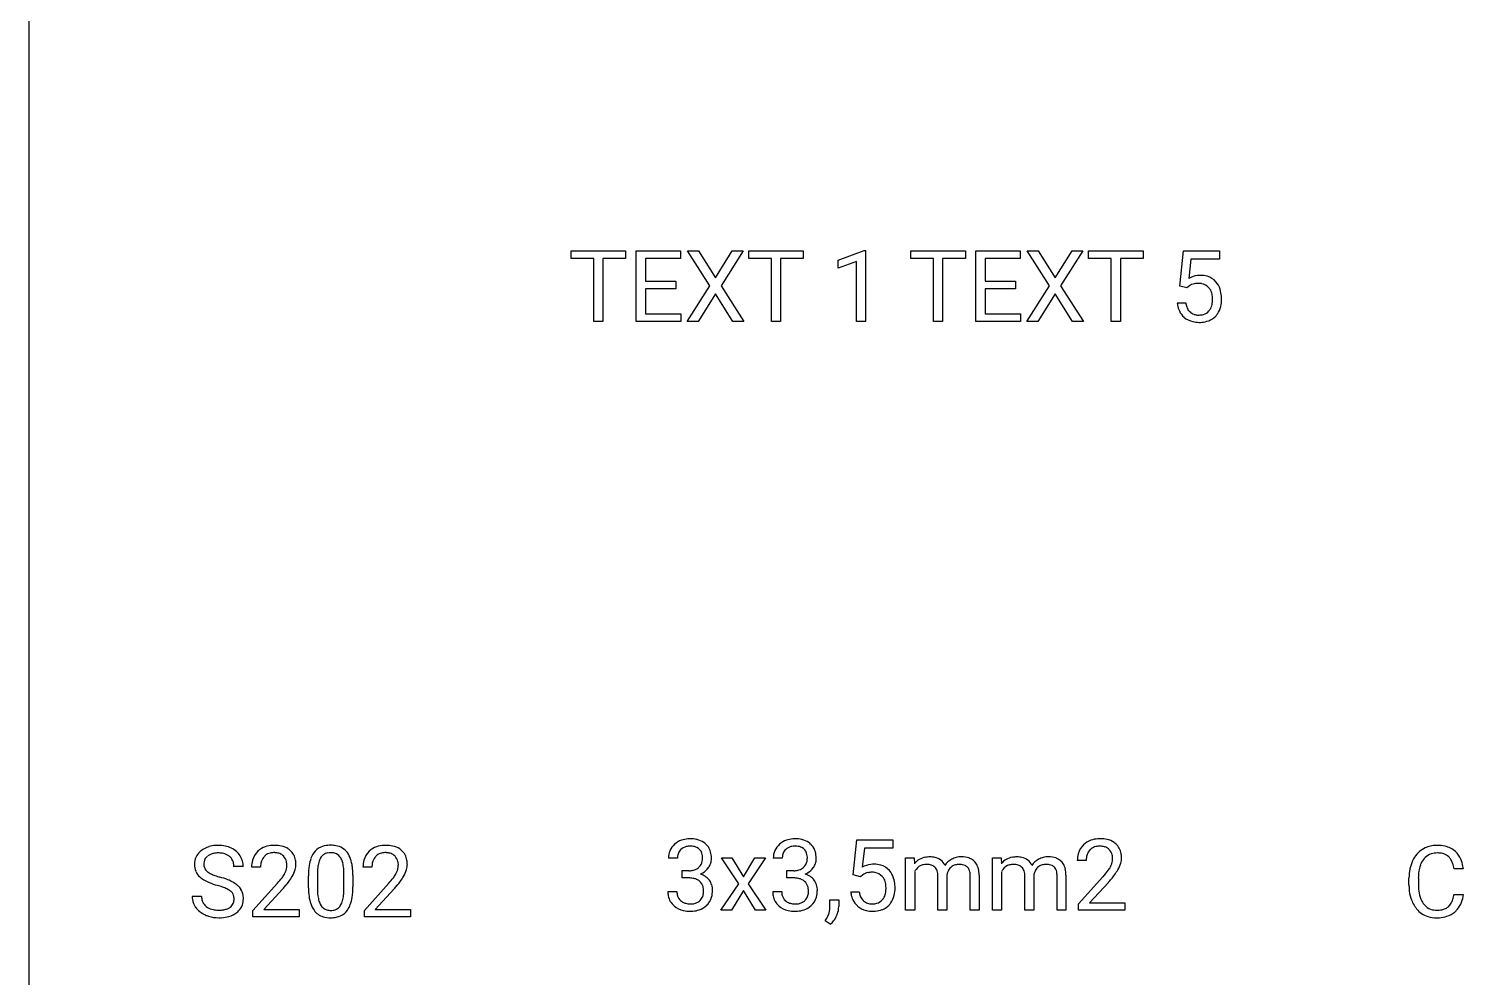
# Model space of a CAD drawing. Header units: metres. Extents: x 0 to 1062, y -1350 to 150.
# Drawn here: x 0 to 144.7, y -594.7 to -499 of the extents above; entities that cross this region are included whole.
import ezdxf

# ---------------------------------------------------------------- set-up
doc = ezdxf.new("R2010")
doc.units = ezdxf.units.M

msp = doc.modelspace()

# ---------------------------------------------------------------- linework, layer by layer
for p, q in [((0, -450), (0, -600)), ((54.7, -522.19), (54.7, -521.41)), ((54.7, -521.41), (60.2, -521.41)), ((56.98, -522.19), (54.7, -522.19)), ((56.98, -528.52), (56.98, -522.19)), ((60.2, -522.19), (57.91, -522.19)), ((57.91, -522.19), (57.91, -528.52)), ((60.2, -521.41), (60.2, -522.19)), ((61.25, -528.52), (61.25, -521.41)), ((61.25, -521.41), (65.72, -521.41)), ((65.72, -522.19), (62.19, -522.19)), ((62.19, -522.19), (62.19, -524.47)), ((65.72, -521.41), (65.72, -522.19)), ((68.69, -524.94), (66.44, -521.41)), ((66.44, -521.41), (67.54, -521.41)), ((67.54, -521.41), (69.26, -524.14)), ((69.26, -524.14), (70.96, -521.41)), ((72.06, -521.41), (69.82, -524.94)), ((70.96, -521.41), (72.06, -521.41)), ((72.62, -522.19), (72.62, -521.41)), ((72.62, -521.41), (78.12, -521.41)), ((74.9, -522.19), (72.62, -522.19)), ((74.9, -528.52), (74.9, -522.19)), ((78.12, -522.19), (75.83, -522.19)), ((75.83, -522.19), (75.83, -528.52)), ((78.12, -521.41), (78.12, -522.19)), ((81.65, -522.35), (84.24, -521.38)), ((84.24, -521.38), (84.38, -521.38)), ((84.38, -521.38), (84.38, -528.52)), ((88.96, -522.19), (88.96, -521.41)), ((88.96, -521.41), (94.46, -521.41)), ((91.24, -522.19), (88.96, -522.19)), ((91.24, -528.52), (91.24, -522.19)), ((94.46, -522.19), (92.17, -522.19)), ((92.17, -522.19), (92.17, -528.52)), ((94.46, -521.41), (94.46, -522.19)), ((95.51, -528.52), (95.51, -521.41)), ((95.51, -521.41), (99.98, -521.41)), ((99.98, -522.19), (96.45, -522.19)), ((96.45, -522.19), (96.45, -524.47)), ((99.98, -521.41), (99.98, -522.19)), ((102.95, -524.94), (100.7, -521.41)), ((100.7, -521.41), (101.8, -521.41)), ((101.8, -521.41), (103.51, -524.14)), ((103.51, -524.14), (105.22, -521.41)), ((106.32, -521.41), (104.07, -524.94)), ((105.22, -521.41), (106.32, -521.41)), ((106.88, -522.19), (106.88, -521.41)), ((106.88, -521.41), (112.38, -521.41)), ((109.16, -522.19), (106.88, -522.19)), ((109.16, -528.52), (109.16, -522.19)), ((112.38, -522.19), (110.09, -522.19)), ((110.09, -522.19), (110.09, -528.52)), ((112.38, -521.41), (112.38, -522.19)), ((116.09, -524.96), (116.45, -521.41)), ((116.45, -521.41), (120.09, -521.41)), ((117.21, -522.25), (117, -524.19)), ((120.09, -522.25), (117.21, -522.25)), ((120.09, -521.41), (120.09, -522.25)), ((81.65, -523.17), (81.65, -522.35)), ((83.47, -522.5), (81.65, -523.17)), ((83.47, -528.52), (83.47, -522.5)), ((62.19, -524.47), (65.27, -524.47)), ((65.27, -524.47), (65.27, -525.24)), ((66.39, -528.52), (68.69, -524.94)), ((69.82, -524.94), (72.12, -528.52)), ((96.45, -524.47), (99.53, -524.47)), ((99.53, -524.47), (99.53, -525.24)), ((100.65, -528.52), (102.95, -524.94)), ((104.07, -524.94), (106.37, -528.52)), ((116.81, -525.14), (116.09, -524.96)), ((117.05, -524.95), (116.81, -525.14)), ((65.27, -525.24), (62.19, -525.24)), ((62.19, -525.24), (62.19, -527.76)), ((69.26, -525.75), (67.5, -528.52)), ((71, -528.52), (69.26, -525.75)), ((99.53, -525.24), (96.45, -525.24)), ((96.45, -525.24), (96.45, -527.76)), ((103.51, -525.75), (101.76, -528.52)), ((105.26, -528.52), (103.51, -525.75)), ((62.19, -527.76), (65.77, -527.76)), ((65.77, -527.76), (65.77, -528.52)), ((96.45, -527.76), (100.03, -527.76)), ((100.03, -527.76), (100.03, -528.52)), ((115.83, -526.65), (116.69, -526.65)), ((57.91, -528.52), (56.98, -528.52)), ((65.77, -528.52), (61.25, -528.52)), ((67.5, -528.52), (66.39, -528.52)), ((72.12, -528.52), (71, -528.52)), ((75.83, -528.52), (74.9, -528.52)), ((84.38, -528.52), (83.47, -528.52)), ((92.17, -528.52), (91.24, -528.52)), ((100.03, -528.52), (95.51, -528.52)), ((101.76, -528.52), (100.65, -528.52)), ((106.37, -528.52), (105.26, -528.52)), ((110.09, -528.52), (109.16, -528.52)), ((83.15, -584.33), (83.52, -580.79)), ((83.52, -580.79), (87.16, -580.79)), ((87.16, -580.79), (87.16, -581.62)), ((65.42, -582.65), (64.52, -582.65)), ((71.6, -585.22), (69.87, -582.61)), ((69.87, -582.61), (70.91, -582.61)), ((70.91, -582.61), (72.07, -584.54)), ((72.07, -584.54), (73.24, -582.61)), ((74.3, -582.61), (72.57, -585.22)), ((73.24, -582.61), (74.3, -582.61)), ((76, -582.65), (75.09, -582.65)), ((84.28, -581.62), (84.07, -583.56)), ((87.16, -581.62), (84.28, -581.62)), ((88.44, -587.9), (88.44, -582.61)), ((88.44, -582.61), (89.3, -582.61)), ((89.3, -582.61), (89.32, -583.2)), ((97.21, -587.9), (97.21, -582.61)), ((97.21, -582.61), (98.06, -582.61)), ((98.06, -582.61), (98.09, -583.2)), ((106.65, -582.88), (105.75, -582.88)), ((21.64, -583.5), (20.7, -583.5)), ((23.39, -583.54), (22.49, -583.54)), ((28.21, -585.64), (28.21, -584.44)), ((29.11, -584.22), (29.11, -585.66)), ((31.79, -585.77), (31.79, -584.29)), ((32.7, -584.35), (32.7, -585.52)), ((34.62, -583.54), (33.72, -583.54)), ((65.9, -583.9), (66.58, -583.9)), ((65.9, -584.64), (65.9, -583.9)), ((76.47, -583.9), (77.15, -583.9)), ((76.47, -584.64), (76.47, -583.9)), ((83.88, -584.52), (83.15, -584.33)), ((84.12, -584.32), (83.88, -584.52)), ((89.35, -584.04), (89.35, -587.9)), ((91.69, -587.9), (91.69, -584.43)), ((92.6, -584.39), (92.6, -587.9)), ((94.95, -587.9), (94.95, -584.41)), ((95.85, -584.36), (95.85, -587.9)), ((98.11, -584.04), (98.11, -587.9)), ((100.45, -587.9), (100.45, -584.43)), ((101.36, -584.39), (101.36, -587.9)), ((103.71, -587.9), (103.71, -584.41)), ((104.61, -584.36), (104.61, -587.9)), ((144.68, -583.73), (143.74, -583.73)), ((22.62, -587.91), (25.08, -585.17)), ((25.62, -585.75), (23.71, -587.82)), ((33.85, -587.91), (36.31, -585.17)), ((36.85, -585.75), (34.94, -587.82)), ((66.58, -584.64), (65.9, -584.64)), ((69.81, -587.9), (71.6, -585.22)), ((72.08, -585.92), (70.86, -587.9)), ((73.31, -587.9), (72.08, -585.92)), ((72.57, -585.22), (74.35, -587.9)), ((77.15, -584.64), (76.47, -584.64)), ((105.88, -587.25), (108.34, -584.51)), ((108.88, -585.09), (106.97, -587.16)), ((139.2, -585.33), (139.2, -584.65)), ((140.15, -584.67), (140.15, -585.36)), ((16.49, -586.49), (17.43, -586.49)), ((64.46, -586.02), (65.37, -586.02)), ((75.03, -586.02), (75.94, -586.02)), ((80.81, -587.64), (80.81, -586.83)), ((80.81, -586.83), (81.69, -586.83)), ((81.69, -586.83), (81.69, -587.53)), ((82.9, -586.03), (83.75, -586.03)), ((105.88, -587.9), (105.88, -587.25)), ((106.97, -587.16), (110.54, -587.16)), ((110.54, -587.16), (110.54, -587.9)), ((143.74, -586.3), (144.68, -586.3)), ((22.62, -588.55), (22.62, -587.91)), ((27.28, -588.55), (22.62, -588.55)), ((23.71, -587.82), (27.28, -587.82)), ((27.28, -587.82), (27.28, -588.55)), ((33.85, -588.55), (33.85, -587.91)), ((38.51, -588.55), (33.85, -588.55)), ((34.94, -587.82), (38.51, -587.82)), ((38.51, -587.82), (38.51, -588.55)), ((70.86, -587.9), (69.81, -587.9)), ((74.35, -587.9), (73.31, -587.9)), ((89.35, -587.9), (88.44, -587.9)), ((92.6, -587.9), (91.69, -587.9)), ((95.85, -587.9), (94.95, -587.9)), ((98.11, -587.9), (97.21, -587.9)), ((101.36, -587.9), (100.45, -587.9)), ((104.61, -587.9), (103.71, -587.9)), ((110.54, -587.9), (105.88, -587.9)), ((80.84, -589.31), (80.33, -588.96))]:
    msp.add_line(p, q)
for centre, radius, start, end in [((118.12, -526.1), 2.21, 96.5934, 120.3494), ((117.7, -525.81), 1.08, 112.8903, 127.3219), ((117.83, -526.12), 1.42, 100.7451, 112.8151), ((117.96, -526.81), 2.12, 89.5776, 100.6312), ((118.18, -526.54), 2.66, 89.9156, 96.8935), ((117.98, -526.36), 1.67, 79.6849, 90.2352), ((118.21, -526.26), 2.38, 74.1679, 90.5368), ((118.07, -525.96), 1.26, 41.5762, 80.1308), ((118.35, -525.73), 1.83, 41.3103, 73.9507), ((117.97, -526.06), 1.4, 34.5375, 41.9472), ((118.14, -525.92), 2.12, 17.7378, 41.4122), ((117.88, -526.11), 1.51, 12.9794, 34.1925), ((117.23, -526.33), 2.16, -16.3392, -3.1048), ((117.27, -526.25), 2.12, -0.4468, 13.0284), ((116.45, -526.27), 2.94, -3.5369, 0.0475), ((117.37, -526.17), 2.92, 3.47, 17.7593), ((117.06, -526.28), 3.24, -13.0447, 0.4896), ((116.42, -526.25), 3.88, -0.0495, 3.888), ((118.75, -526.39), 2.93, -174.9109, -170.4845), ((118.13, -526.51), 2.3, -170.8583, -155.2291), ((117.75, -526.68), 1.88, -155.017, -131.1714), ((118.63, -526.4), 1.96, -172.7156, -160.2165), ((117.99, -526.64), 1.28, -160.4037, -139.6121), ((117.85, -526.75), 1.1, -139.0852, -131.4217), ((117.89, -526.69), 1.17, -131.2758, -108.1216), ((118.01, -526.35), 1.54, -108.0685, -93.6128), ((118.05, -525.89), 1.99, -93.9966, -89.9522), ((118.06, -526.4), 1.48, -90.5796, -73.5789), ((118.15, -526.73), 1.14, -73.275, -39.3994), ((118.34, -526.7), 1.88, -69.439, -43.1582), ((117.93, -526.54), 1.44, -39.3705, -16.1409), ((118.26, -526.63), 1.98, -43.1841, -35.3691), ((118.08, -526.53), 2.19, -34.9299, -12.9398), ((117.85, -526.56), 2.04, -131.0741, -102.986), ((118.03, -525.82), 2.8, -103.1557, -89.5859), ((118.05, -525.32), 3.3, -90.0602, -85.5664), ((118.14, -526.15), 2.46, -86.0508, -69.6335), ((18.83, -583.68), 2.29, 107.0797, 129.0888), ((19.05, -584.39), 3.04, 93.4374, 107.0831), ((19.13, -585.27), 3.92, 89.9563, 93.7926), ((19.15, -584.61), 3.26, 78.0399, 90.2891), ((19.27, -584.01), 2.65, 63.8577, 77.9436), ((24.54, -583.44), 2.06, 109.3993, 133.7311), ((24.73, -583.99), 2.64, 93.838, 109.2571), ((24.81, -584.79), 3.44, 89.9476, 94.2489), ((24.83, -584.36), 3.01, 77.3427, 90.4709), ((25.05, -583.4), 2.03, 56.0713, 77.4694), ((30.13, -583.08), 1.69, 113.9045, 144.8711), ((30.34, -583.59), 2.24, 94.2783, 113.4357), ((30.44, -584.53), 3.19, 89.919, 94.9543), ((30.47, -584.3), 2.96, 79.8808, 90.3219), ((30.65, -583.34), 1.98, 59.7342, 80.2344), ((35.77, -583.44), 2.06, 109.3993, 133.7311), ((35.96, -583.99), 2.64, 93.838, 109.2571), ((36.04, -584.79), 3.44, 89.9476, 94.2489), ((36.06, -584.36), 3.01, 77.3427, 90.4709), ((36.28, -583.4), 2.03, 56.0713, 77.4694), ((66.37, -582.64), 1.86, 131.5241, 155.8625), ((66.53, -582.78), 2.07, 109.4923, 132.2591), ((66.57, -582.61), 1.16, 103.4748, 133.5694), ((66.65, -583.14), 2.44, 94.0186, 109.2749), ((66.7, -583.09), 1.66, 89.5225, 103.6892), ((66.71, -583.73), 3.04, 89.9538, 94.3439), ((66.73, -583.7), 3.01, 77.1833, 90.4936), ((66.71, -583.62), 2.19, 84.9801, 90.1027), ((66.81, -582.82), 1.38, 64.9824, 85.9768), ((66.99, -582.4), 0.93, 16.7478, 64.0965), ((66.96, -582.71), 1.99, 55.4019, 77.3239), ((67.08, -582.52), 1.77, 47.0236, 54.9155), ((67.14, -582.46), 1.69, 20.8442, 47.0924), ((76.94, -582.64), 1.86, 131.5241, 155.8625), ((77.1, -582.78), 2.07, 109.4923, 132.2591), ((77.14, -582.61), 1.16, 103.4748, 133.5694), ((77.22, -583.14), 2.44, 94.0186, 109.2749), ((77.27, -583.09), 1.66, 89.5225, 103.6892), ((77.28, -583.73), 3.04, 89.9538, 94.3439), ((77.31, -583.7), 3.01, 77.1833, 90.4936), ((77.28, -583.62), 2.19, 84.9801, 90.1027), ((77.38, -582.82), 1.38, 64.9824, 85.9768), ((77.56, -582.4), 0.93, 16.7478, 64.0965), ((77.54, -582.71), 1.99, 55.4019, 77.3239), ((77.65, -582.52), 1.77, 47.0236, 54.9155), ((77.71, -582.46), 1.69, 20.8442, 47.0924), ((107.74, -582.72), 1.97, 133.4629, 164.4994), ((107.8, -582.78), 2.06, 109.3993, 133.7311), ((107.99, -583.33), 2.64, 93.838, 109.2571), ((107.91, -582.7), 1.26, 103.7449, 127.1517), ((108.05, -583.3), 1.87, 89.4583, 103.8184), ((108.07, -584.13), 3.44, 89.9476, 94.2489), ((108.1, -583.7), 3.01, 77.3427, 90.4709), ((108.07, -583.08), 1.64, 85.2826, 90.0571), ((108.11, -582.72), 1.28, 68.7646, 85.6884), ((108.18, -582.53), 1.09, 43.1432, 68.4156), ((108.32, -582.74), 2.03, 56.0713, 77.4694), ((108.43, -582.55), 1.81, 47.9297, 55.6151), ((108.51, -582.47), 1.69, 9.7854, 48.2551), ((141.96, -584.03), 2.67, 96.6493, 121.5873), ((142.06, -584.68), 3.33, 89.9018, 97.0512), ((142.09, -584.64), 3.29, 76.6395, 90.4587), ((142.33, -583.67), 2.29, 47.4839, 76.8845), ((18.45, -583.26), 1.74, 154.6149, 180.7042), ((18.46, -583.29), 1.76, 134.4983, 153.9113), ((18.75, -583.57), 2.16, 129.2258, 134.8483), ((18.96, -583.27), 1.3, 168.9033, 180.2772), ((18.64, -583.2), 0.974, 127.4939, 169.2564), ((18.81, -583.39), 1.23, 113.1895, 127.9561), ((18.96, -583.76), 1.62, 100.8318, 113.111), ((19.11, -584.58), 2.46, 89.5629, 100.7169), ((19.13, -584.9), 2.78, 86.3129, 90.0517), ((19.2, -584.14), 2.02, 72.8628, 86.7842), ((19.4, -583.49), 1.33, 48.5279, 73.0391), ((19.5, -583.37), 1.18, 15.3825, 48.2092), ((19.42, -583.72), 2.32, 48.953, 64.0482), ((19.6, -583.5), 2.04, 32.2818, 48.739), ((19.64, -583.49), 2, -0.3493, 32.613), ((24.99, -583.52), 2.51, 164.6898, 180.4794), ((24.47, -583.38), 1.97, 133.4629, 164.4994), ((25.1, -583.48), 1.71, 161.2165, 176.3918), ((24.65, -583.33), 1.23, 135.9423, 161.1924), ((24.6, -583.29), 1.16, 127.5802, 135.7627), ((24.64, -583.36), 1.26, 103.7449, 127.1517), ((24.79, -583.95), 1.87, 89.4583, 103.8184), ((24.81, -583.73), 1.64, 85.2826, 90.0571), ((24.85, -583.38), 1.28, 68.7646, 85.6884), ((24.92, -583.19), 1.09, 43.1432, 68.4156), ((24.85, -583.27), 1.19, 14.3635, 43.5045), ((24.51, -583.35), 1.53, -0.4249, 14.3017), ((25.17, -583.21), 1.81, 47.9297, 55.6151), ((25.25, -583.13), 1.69, 9.7854, 48.2551), ((24.7, -583.24), 2.25, -0.2347, 10.2587), ((32.06, -583.95), 3.82, 160.3049, 171.3303), ((30.68, -583.45), 2.35, 145.1146, 160.3691), ((31.04, -583.55), 1.85, 149.6234, 165.4259), ((30.35, -583.15), 1.06, 125.8471, 149.3151), ((30.34, -583.17), 1.07, 101.6851, 125.0627), ((30.44, -583.61), 1.52, 89.6223, 101.9167), ((30.45, -583.77), 1.68, 84.3403, 90.0926), ((30.51, -583.3), 1.21, 63.4356, 85.0199), ((30.57, -583.15), 1.05, 30.7009, 62.4934), ((30.01, -583.48), 1.7, 16.4173, 30.7965), ((28.63, -583.9), 3.14, 7.0754, 16.6026), ((30.79, -583.07), 1.67, 36.1874, 59.1551), ((30.21, -583.46), 2.37, 17.6061, 35.6109), ((28.58, -584.01), 4.09, 7.5233, 17.9382), ((36.22, -583.52), 2.51, 164.6898, 180.4794), ((35.7, -583.38), 1.97, 133.4629, 164.4994), ((36.33, -583.48), 1.71, 161.2165, 176.3918), ((35.88, -583.33), 1.23, 135.9423, 161.1924), ((35.83, -583.29), 1.16, 127.5802, 135.7627), ((35.88, -583.36), 1.26, 103.7449, 127.1517), ((36.02, -583.95), 1.87, 89.4583, 103.8184), ((36.04, -583.73), 1.64, 85.2826, 90.0571), ((36.08, -583.38), 1.28, 68.7646, 85.6884), ((36.15, -583.19), 1.09, 43.1432, 68.4156), ((36.08, -583.27), 1.19, 14.3635, 43.5045), ((35.75, -583.35), 1.53, -0.4249, 14.3017), ((36.4, -583.21), 1.81, 47.9297, 55.6151), ((36.48, -583.13), 1.69, 9.7854, 48.2551), ((35.93, -583.24), 2.25, -0.2347, 10.2587), ((66.42, -582.63), 1.9, 156.7254, 180.6895), ((67.05, -582.65), 1.62, 175.3005, 180.056), ((66.7, -582.61), 1.27, 158.8914, 175.6954), ((66.52, -582.55), 1.08, 133.5328, 158.5491), ((66.88, -582.77), 1.06, -48.425, -9.5404), ((66.22, -582.65), 1.74, -1.0476, 17.2451), ((66.49, -582.69), 1.46, -10.1534, 0.2425), ((66.68, -582.62), 2.17, 4.0223, 20.6137), ((67.43, -582.7), 1.43, -18.6386, -0.0375), ((65.96, -582.7), 2.9, -0.0603, 4.499), ((76.99, -582.63), 1.9, 156.7254, 180.6895), ((77.27, -582.61), 1.27, 158.8914, 175.6954), ((77.62, -582.65), 1.62, 175.3005, 180.056), ((77.09, -582.55), 1.08, 133.5328, 158.5491), ((77.45, -582.77), 1.06, -48.425, -9.5404), ((76.79, -582.65), 1.74, -1.0476, 17.2451), ((77.06, -582.69), 1.46, -10.1534, 0.2425), ((77.25, -582.62), 2.17, 4.0223, 20.6137), ((78, -582.7), 1.43, -18.6386, -0.0375), ((76.53, -582.7), 2.9, -0.0603, 4.499), ((90.76, -584.39), 1.87, 100.3147, 140.1566), ((90.88, -584.98), 2.46, 89.7492, 100.6868), ((90.91, -584.81), 2.29, 77.6386, 90.4719), ((91.09, -584.01), 1.47, 52.0491, 78.0346), ((91.1, -583.95), 1.43, 24.4324, 50.9273), ((94.04, -584.51), 2, 118.576, 145.1954), ((93.94, -584.31), 1.78, 102.9387, 118.8207), ((94.07, -584.86), 2.35, 89.6091, 102.8285), ((94.12, -584.81), 2.3, 71.7698, 91.0655), ((94.42, -583.91), 1.34, 30.0284, 71.7493), ((99.52, -584.39), 1.87, 100.3147, 140.1566), ((99.64, -584.98), 2.46, 89.7492, 100.6868), ((99.67, -584.81), 2.29, 77.6386, 90.4719), ((99.86, -584.01), 1.47, 52.0491, 78.0346), ((99.86, -583.95), 1.43, 24.4324, 50.9273), ((102.81, -584.51), 2, 118.576, 145.1954), ((102.71, -584.31), 1.78, 102.9387, 118.8207), ((102.83, -584.86), 2.35, 89.6091, 102.8285), ((102.89, -584.81), 2.3, 71.7698, 91.0655), ((103.19, -583.91), 1.34, 30.0284, 71.7493), ((108.26, -582.86), 2.51, 164.6898, 180.4794), ((108.96, -582.88), 2.31, 175.9224, 180.0552), ((108.36, -582.82), 1.71, 161.2165, 176.3918), ((107.91, -582.67), 1.23, 135.9423, 161.1924), ((107.86, -582.63), 1.16, 127.5802, 135.7627), ((108.11, -582.61), 1.19, 14.3635, 43.5045), ((107.59, -582.68), 1.72, -28.5611, -7.5167), ((107.78, -582.69), 1.53, -0.4249, 14.3017), ((107.68, -582.7), 1.63, -7.2295, 0.0186), ((108.25, -582.57), 1.97, -16.7689, -0.5227), ((107.96, -582.58), 2.25, -0.2347, 10.2587), ((142.79, -584.41), 3.56, 155.0047, 168.7728), ((142.16, -584.11), 2.87, 139.314, 155.1464), ((141.88, -583.89), 2.51, 121.7667, 139.0646), ((142.37, -584.08), 2.15, 142.8957, 160.4662), ((142.11, -583.89), 1.83, 134.5514, 142.5571), ((141.94, -583.72), 1.59, 108.188, 134.6933), ((142.04, -584.08), 1.96, 89.3931, 107.7585), ((142.07, -584.71), 2.59, 86.1178, 90.0533), ((142.13, -584.02), 1.9, 72.0488, 86.5864), ((142.31, -583.47), 1.32, 47.285, 72.1221), ((142.3, -583.46), 1.32, 30.7096, 46.5795), ((141.78, -583.76), 1.92, 18.3444, 30.674), ((142.3, -583.69), 2.33, 24.154, 47.158), ((141.71, -583.95), 2.97, 9.4399, 24.0598), ((18.39, -583.3), 1.68, 179.3743, 203.3637), ((18.39, -583.28), 1.69, -155.7992, -131.9621), ((18.54, -583.28), 0.878, 179.3637, 220.2148), ((18.76, -583.11), 1.16, -140.1148, -128.9012), ((19.2, -582.52), 1.89, -128.2105, -115.7328), ((20.11, -580.71), 3.91, -116.1895, -109.7889), ((21.14, -577.89), 6.92, -109.8885, -105.513), ((19.08, -583.49), 1.62, -0.5529, 15.3362), ((25.69, -583.54), 2.31, 175.9224, 180.0552), ((22.26, -582.12), 4.13, -37.1463, -31.3391), ((23.74, -583.04), 2.37, -30.9941, -28.2007), ((24.33, -583.34), 1.72, -28.5611, -7.5167), ((21.2, -581.37), 6.21, -40.6727, -30.0526), ((24.41, -583.36), 1.63, -7.2295, 0.0186), ((23.77, -582.86), 3.24, -29.9823, -16.869), ((24.98, -583.23), 1.97, -16.7689, -0.5227), ((34.94, -584.39), 6.73, 171.3605, 180.4314), ((34.97, -584.25), 5.86, 173.626, 179.7295), ((32.56, -583.97), 3.43, 165.0175, 173.7342), ((25.85, -584.25), 5.94, -0.3813, 7.0913), ((25.84, -584.38), 6.86, 0.2523, 7.6309), ((36.93, -583.54), 2.31, 175.9224, 180.0552), ((33.49, -582.12), 4.13, -37.1463, -31.3391), ((34.97, -583.04), 2.37, -30.9941, -28.2007), ((35.56, -583.34), 1.72, -28.5611, -7.5167), ((32.43, -581.37), 6.21, -40.6727, -30.0526), ((35.64, -583.36), 1.63, -7.2295, 0.0186), ((35, -582.86), 3.24, -29.9823, -16.869), ((36.22, -583.23), 1.97, -16.7689, -0.5227), ((66.57, -581.88), 2.03, -89.5828, -76.9872), ((66.73, -582.55), 1.34, -77.1573, -56.3541), ((66.82, -582.7), 1.16, -55.8505, -48.2326), ((66.96, -582.36), 2.04, -67.545, -59.8681), ((67.16, -586.15), 1.98, 56.2745, 72.9348), ((67.1, -582.59), 1.77, -60.0327, -34.5866), ((67.37, -585.82), 1.59, 36.7001, 55.9859), ((67.12, -582.59), 1.76, -35.1102, -18.9028), ((77.14, -581.88), 2.03, -89.5828, -76.9872), ((77.3, -582.55), 1.34, -77.1573, -56.3541), ((77.39, -582.7), 1.16, -55.8505, -48.2326), ((77.53, -582.36), 2.04, -67.545, -59.8681), ((77.73, -586.15), 1.98, 56.2745, 72.9348), ((77.67, -582.59), 1.77, -60.0327, -34.5866), ((77.94, -585.82), 1.59, 36.7001, 55.9859), ((77.69, -582.59), 1.76, -35.1102, -18.9028), ((85.18, -585.47), 2.21, 96.5934, 120.3494), ((84.77, -585.18), 1.08, 112.8903, 127.3219), ((84.9, -585.49), 1.42, 100.7451, 112.8151), ((85.03, -586.19), 2.12, 89.5776, 100.6312), ((85.25, -585.91), 2.66, 89.9156, 96.8935), ((85.05, -585.73), 1.67, 79.6849, 90.2352), ((85.28, -585.63), 2.38, 74.1679, 90.5368), ((85.13, -585.33), 1.26, 41.5762, 80.1308), ((85.42, -585.1), 1.83, 41.3103, 73.9507), ((85.04, -585.43), 1.4, 34.5375, 41.9472), ((85.21, -585.29), 2.12, 17.7378, 41.4122), ((90.67, -584.6), 1.44, 145.15, 156.9011), ((90.41, -584.42), 1.12, 103.2507, 145.2633), ((90.55, -584.95), 1.67, 89.4977, 103.6889), ((90.59, -584.85), 1.57, 73.6234, 90.9303), ((90.77, -584.22), 0.909, 48.5718, 73.4638), ((90.77, -584.19), 0.891, 16.9411, 47.2709), ((90.06, -584.4), 1.63, -1.0348, 16.955), ((94.23, -584.56), 1.64, 169.6382, 174.0077), ((93.92, -584.5), 1.32, 154.8037, 169.9564), ((93.73, -584.42), 1.12, 132.0197, 154.5908), ((93.74, -584.41), 1.12, 104.1018, 132.2478), ((93.81, -584.7), 1.42, 89.609, 104.0282), ((93.83, -585.3), 2.02, 80.5344, 90.4335), ((93.98, -584.47), 1.17, 66.4323, 80.6559), ((94.15, -584.07), 0.736, 43.25, 66.571), ((94.08, -584.12), 0.825, 25.3306, 42.396), ((93.79, -584.25), 1.14, 11.4675, 25.2189), ((93.08, -584.39), 1.87, -0.5371, 11.3469), ((94.03, -584.12), 1.79, 12.5337, 29.6219), ((92.89, -584.37), 2.96, 0.3768, 12.5853), ((99.43, -584.6), 1.44, 145.15, 156.9011), ((99.17, -584.42), 1.12, 103.2507, 145.2633), ((99.31, -584.95), 1.67, 89.4977, 103.6889), ((99.35, -584.85), 1.57, 73.6234, 90.9303), ((99.53, -584.22), 0.909, 48.5718, 73.4638), ((99.53, -584.19), 0.891, 16.9411, 47.2709), ((98.83, -584.4), 1.63, -1.0348, 16.955), ((102.99, -584.56), 1.64, 169.6382, 174.0077), ((102.68, -584.5), 1.32, 154.8037, 169.9564), ((102.5, -584.42), 1.12, 132.0197, 154.5908), ((102.5, -584.41), 1.12, 104.1018, 132.2478), ((102.57, -584.7), 1.42, 89.609, 104.0282), ((102.6, -585.3), 2.02, 80.5344, 90.4335), ((102.74, -584.47), 1.17, 66.4323, 80.6559), ((102.92, -584.07), 0.736, 43.25, 66.571), ((102.84, -584.12), 0.825, 25.3306, 42.396), ((102.56, -584.25), 1.14, 11.4675, 25.2189), ((101.84, -584.39), 1.87, -0.5371, 11.3469), ((102.8, -584.12), 1.79, 12.5337, 29.6219), ((101.65, -584.37), 2.96, 0.3768, 12.5853), ((101.49, -578.41), 9.18, -41.6897, -37.1461), ((105.52, -581.46), 4.13, -37.1463, -31.3391), ((107.01, -582.38), 2.37, -30.9941, -28.2007), ((104.46, -580.71), 6.21, -40.6727, -30.0526), ((107.03, -582.2), 3.24, -29.9823, -16.869), ((143.88, -584.62), 4.68, 168.8306, 180.3136), ((144.89, -584.65), 4.75, 171.6853, 180.2985), ((143.29, -584.41), 3.12, 160.3481, 171.7377), ((140.58, -584.16), 3.19, 7.7032, 18.2643), ((140.88, -584.11), 3.82, 5.6881, 9.8085), ((18.97, -582.65), 2.54, -132.1206, -120.6714), ((19.83, -581.21), 4.21, -120.7747, -112.6121), ((20.97, -578.47), 7.18, -112.5996, -105.7365), ((16.6, -593.83), 8.78, 70.3076, 74.0312), ((17.13, -592.39), 8.13, 68.7232, 74.593), ((18, -589.94), 4.65, 64.7273, 70.4191), ((19.16, -587.54), 1.98, 53.2108, 65.2985), ((18.6, -588.64), 4.1, 59.6526, 68.9169), ((19.39, -587.28), 2.52, 47.0674, 59.4501), ((19.89, -586.74), 1.79, 31.4338, 47.013), ((20.03, -586.64), 1.61, 14.177, 30.9944), ((18.23, -579.07), 9.18, -41.6897, -37.1461), ((18.41, -579.09), 9.81, -42.7398, -40.1353), ((34.83, -585.59), 6.62, -179.5379, -172.0299), ((34.96, -585.7), 5.85, 179.6245, 187.282), ((25.76, -585.71), 6.03, -6.5767, -0.5013), ((25.79, -585.57), 6.9, -8.5335, 0.4264), ((29.46, -579.07), 9.18, -41.6897, -37.1461), ((29.64, -579.09), 9.81, -42.7398, -40.1353), ((66.56, -587.18), 2.54, 80.1228, 89.5476), ((66.71, -586.34), 1.69, 67.7818, 80.1624), ((66.89, -585.9), 1.21, 49.2602, 67.8329), ((66.98, -585.78), 1.06, 14.7964, 48.8337), ((66.48, -585.92), 1.58, -0.6035, 14.9827), ((65.9, -585.93), 2.16, -4.0548, 0.0584), ((67.4, -585.79), 1.55, 16.751, 36.6134), ((67.01, -585.89), 1.96, -0.5437, 16.4445), ((66.59, -585.94), 2.37, -15.6572, 0.5353), ((77.13, -587.18), 2.54, 80.1228, 89.5476), ((77.28, -586.34), 1.69, 67.7818, 80.1624), ((77.46, -585.9), 1.21, 49.2602, 67.8329), ((77.55, -585.78), 1.06, 14.7964, 48.8337), ((77.05, -585.92), 1.58, -0.6035, 14.9827), ((76.47, -585.93), 2.16, -4.0548, 0.0584), ((77.97, -585.79), 1.55, 16.751, 36.6134), ((77.16, -585.94), 2.37, -15.6572, 0.5353), ((77.58, -585.89), 1.96, -0.5437, 16.4445), ((84.94, -585.48), 1.51, 12.9794, 34.1925), ((84.3, -585.71), 2.16, -16.3392, -3.1048), ((84.34, -585.62), 2.12, -0.4468, 13.0284), ((83.52, -585.64), 2.94, -3.5369, 0.0475), ((84.44, -585.54), 2.92, 3.47, 17.7593), ((84.13, -585.66), 3.24, -13.0447, 0.4896), ((83.49, -585.63), 3.88, -0.0495, 3.888), ((101.67, -578.43), 9.81, -42.7398, -40.1353), ((144.8, -585.34), 5.6, 179.9536, 183.7306), ((143.44, -585.45), 4.24, -176.6658, -162.9979), ((144.56, -585.39), 4.41, 179.6182, 190.0797), ((18.57, -586.5), 2.08, 179.9042, 188.2506), ((18.34, -586.53), 1.85, -171.8023, -144.5837), ((18.85, -586.51), 1.42, 179.4162, 197.6842), ((18.6, -586.58), 1.16, -161.8862, -135.7528), ((18.73, -586.46), 1.34, -135.9078, -128.0254), ((19.73, -586.79), 0.984, -53.321, -26.0203), ((19.8, -586.67), 0.906, 17.3592, 52.6281), ((19.7, -586.79), 1.01, -25.25, -5.2211), ((19.53, -586.74), 1.18, -0.6321, 16.9793), ((19.43, -586.76), 1.28, -5.6341, 0.0704), ((20.04, -586.82), 1.6, -45.1485, -19.0584), ((19.82, -586.77), 1.83, -18.5069, 0.5515), ((19.62, -586.73), 2.03, -0.403, 14.0069), ((32.32, -585.95), 4.09, -172.1182, -161.7654), ((30.81, -586.46), 2.49, -162.0305, -144.7377), ((32.33, -586.04), 3.19, -172.7199, -163.1688), ((31, -586.45), 1.8, -163.3154, -149.3269), ((30.44, -586.77), 1.16, -149.3512, -127.0543), ((29.91, -586.46), 1.81, -31.1132, -14.8036), ((28.32, -586.02), 3.46, -15.2599, -6.4575), ((30.18, -586.52), 2.39, -34.534, -19.3947), ((28.75, -586.02), 3.91, -19.4648, -8.5613), ((66.66, -586.03), 2.2, 179.7619, 190.8396), ((66.21, -586.12), 1.74, -169.3312, -130.1365), ((66.77, -586.03), 1.4, 179.4882, 195.5731), ((66.46, -586.11), 1.09, -164.2311, -132.3002), ((66.54, -586.03), 1.2, -132.487, -108.5724), ((66.67, -585.66), 1.59, -108.5063, -93.6627), ((66.71, -585.17), 2.08, -94.0728, -89.9494), ((66.73, -585.32), 1.94, -90.5457, -77.1922), ((66.87, -585.95), 1.29, -77.0037, -62.3965), ((66.98, -586.17), 1.05, -62.2119, -45.4862), ((66.95, -586.15), 1.08, -45.1232, -18.8574), ((66.49, -585.99), 1.57, -18.8839, -3.539), ((67.14, -586.08), 1.8, -48.3599, -15.8296), ((77.23, -586.03), 2.2, 179.7619, 190.8396), ((76.78, -586.12), 1.74, -169.3312, -130.1365), ((77.34, -586.03), 1.4, 179.4882, 195.5731), ((77.04, -586.11), 1.09, -164.2311, -132.3002), ((77.11, -586.03), 1.2, -132.487, -108.5724), ((77.24, -585.66), 1.59, -108.5063, -93.6627), ((77.28, -585.17), 2.08, -94.0728, -89.9494), ((77.3, -585.32), 1.94, -90.5457, -77.1922), ((77.44, -585.95), 1.29, -77.0037, -62.3965), ((77.55, -586.17), 1.05, -62.2119, -45.4862), ((77.52, -586.15), 1.08, -45.1232, -18.8574), ((77.07, -585.99), 1.57, -18.8839, -3.539), ((77.71, -586.08), 1.8, -48.3599, -15.8296), ((85.82, -585.77), 2.93, -174.9109, -170.4845), ((85.2, -585.88), 2.3, -170.8583, -155.2291), ((84.82, -586.05), 1.88, -155.017, -131.1714), ((85.7, -585.78), 1.96, -172.7156, -160.2165), ((85.06, -586.01), 1.28, -160.4037, -139.6121), ((84.92, -586.12), 1.1, -139.0852, -131.4217), ((84.96, -586.07), 1.17, -131.2758, -108.1216), ((85.07, -585.72), 1.54, -108.0685, -93.6128), ((85.12, -585.26), 1.99, -93.9966, -89.9522), ((85.13, -585.77), 1.48, -90.5796, -73.5789), ((85.22, -586.1), 1.14, -73.275, -39.3994), ((85.4, -586.08), 1.88, -69.439, -43.1582), ((85, -585.92), 1.44, -39.3705, -16.1409), ((85.33, -586.01), 1.98, -43.1841, -35.3691), ((85.15, -585.9), 2.19, -34.9299, -12.9398), ((142.3, -585.81), 3.03, -163.0662, -140.2573), ((142.95, -585.69), 2.77, -170.1907, -152.3426), ((142.41, -585.95), 2.18, -151.7537, -144.7791), ((141.98, -586.27), 1.64, -145.3023, -124.6662), ((142.37, -586.6), 1.24, -49.001, -28.765), ((141.67, -586.2), 2.04, -29.0168, -16.9362), ((140.35, -585.79), 3.42, -17.0455, -8.4914), ((142.25, -586.26), 2.39, -41.1069, -19.7868), ((141.35, -585.94), 3.35, -19.8225, -6.2187), ((18.52, -586.4), 2.07, -144.6855, -127.937), ((18.86, -585.97), 2.62, -127.772, -113.4577), ((19.12, -585.42), 3.23, -113.867, -107.7182), ((18.91, -586.22), 1.64, -127.6986, -105.7832), ((19.16, -585.24), 3.41, -107.5102, -89.6988), ((19.11, -585.51), 2.37, -105.9356, -93.1072), ((19.18, -584.74), 3.15, -93.4903, -89.9565), ((19.2, -585.09), 2.79, -90.442, -79.9751), ((19.18, -584.11), 4.54, -90.0428, -86.571), ((19.27, -585.24), 3.41, -86.9519, -74.3305), ((19.38, -586.12), 1.75, -79.888, -67.9565), ((19.57, -586.6), 1.24, -67.9159, -52.8879), ((19.57, -586.27), 2.33, -74.5051, -52.7919), ((19.79, -586.59), 1.95, -52.4431, -44.8333), ((30.18, -586.89), 1.73, -144.2752, -106.3989), ((30.43, -586.05), 2.61, -106.4234, -89.2619), ((30.36, -586.86), 1.04, -126.4303, -106.4901), ((30.45, -586.56), 1.35, -106.2029, -89.4379), ((30.48, -586.58), 1.33, -90.795, -70.9613), ((30.46, -585.53), 3.12, -90.0819, -84.9622), ((30.57, -586.44), 2.2, -85.6337, -66.2168), ((30.57, -586.89), 1.02, -70.4139, -40.6172), ((30.43, -586.76), 1.2, -40.7966, -31.9756), ((30.76, -586.92), 1.69, -65.6916, -34.7171), ((66.49, -585.81), 2.16, -130.5569, -102.6389), ((66.69, -584.96), 3.03, -102.8748, -89.5849), ((66.72, -584.66), 3.33, -90.0477, -85.8398), ((66.79, -585.38), 2.61, -86.2036, -71.3288), ((66.95, -585.88), 2.08, -71.1977, -48.084), ((77.06, -585.81), 2.16, -130.5569, -102.6389), ((77.26, -584.96), 3.03, -102.8748, -89.5849), ((77.29, -584.66), 3.33, -90.0477, -85.8398), ((77.36, -585.38), 2.61, -86.2036, -71.3288), ((77.52, -585.88), 2.08, -71.1977, -48.084), ((78.15, -587.37), 2.69, -36.1356, -20.3888), ((78.68, -587.58), 2.13, -20.1548, -1.7403), ((79.09, -587.38), 2.62, -37.2714, -25.8294), ((79.12, -587.38), 2.59, -26.176, -20.2469), ((79.56, -587.52), 2.13, -20.5761, -0.2519), ((84.92, -585.94), 2.04, -131.0741, -102.986), ((85.1, -585.19), 2.8, -103.1557, -89.5859), ((85.12, -584.69), 3.3, -90.0602, -85.5664), ((85.21, -585.52), 2.46, -86.0508, -69.6335), ((141.84, -586.21), 2.43, -140.6775, -107.6143), ((141.9, -586.34), 1.54, -123.9109, -96.8662), ((141.96, -585.76), 2.89, -107.0629, -89.468), ((141.98, -585.88), 2, -97.4046, -89.8797), ((142, -585.23), 2.66, -90.4811, -78.8824), ((141.99, -584.56), 4.1, -90.0478, -86.0809), ((142.07, -585.52), 3.13, -86.4743, -72.217), ((142.18, -586.16), 1.71, -78.7593, -65.7681), ((142.36, -586.55), 1.28, -65.6704, -49.9303), ((142.32, -586.28), 2.33, -72.2034, -49.0201), ((142.37, -586.35), 2.24, -48.8445, -41.436), ((79.53, -587.71), 2.07, -50.7115, -37.3395)]:
    msp.add_arc(centre, radius, start, end)

doc.saveas('drawing.dxf')
